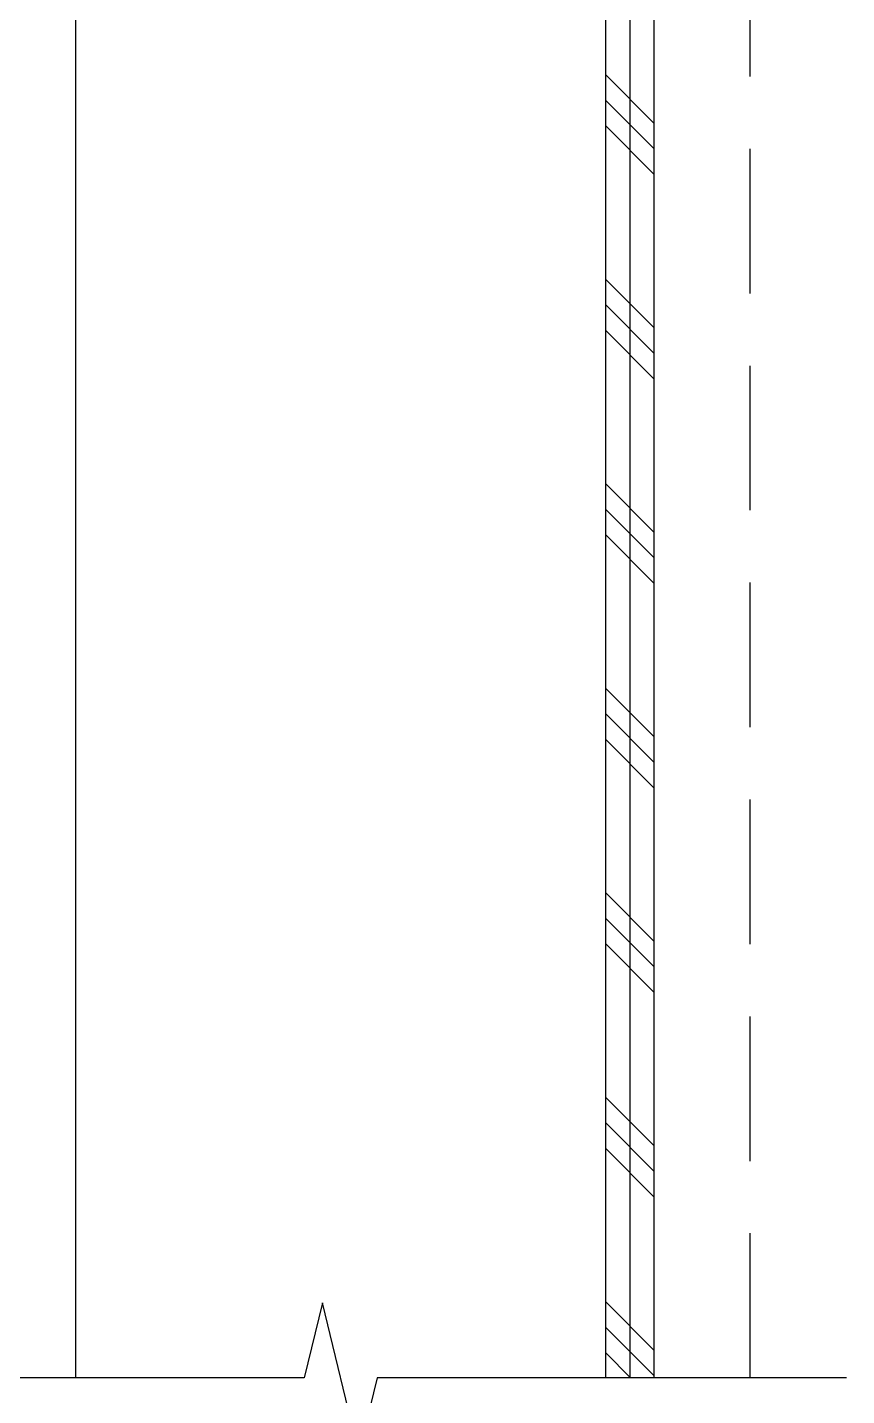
# Model space of a CAD drawing. Header units: inches. Extents: x -2661 to 42767, y -1222 to 9099.
# Drawn here: x 634.3 to 642.8, y 2492 to 2506.19 of the extents above; entities that cross this region are included whole.
import ezdxf

# ---------------------------------------------------------------- set-up
doc = ezdxf.new("R2010")
doc.units = ezdxf.units.IN
doc.header["$LTSCALE"] = 12
doc.header["$MEASUREMENT"] = 0
doc.linetypes.add('HIDDEN2', pattern=[0.1875, 0.125, -0.0625])
for name, color, linetype in [('S-ARCH-FINISHES', 1, 'HIDDEN2'), ('S-BREAK', 2, 'CONTINUOUS'), ('S-WOOD', 3, 'CONTINUOUS')]:
    doc.layers.add(name, color=color, linetype=linetype)

msp = doc.modelspace()

# ---------------------------------------------------------------- hatches: boundary and pattern name
at = {"layer": 'S-WOOD'}
h = msp.add_hatch(dxfattribs=at)
h.set_pattern_fill('PLAST', color=1, scale=6, angle=-45, style=0)
h.set_pattern_definition([(315, (646.7332, 2505.0952), (1.06066, 1.06066), []), (315, (646.8658, 2505.2277), (1.06066, 1.06066), []), (315, (646.9984, 2505.3603), (1.06066, 1.06066), [])])
h.paths.add_polyline_path([(640.80007, 2525.3799), (640.80007, 2492.17972), (640.30007, 2492.17972), (640.30007, 2525.3799)])

# ---------------------------------------------------------------- linework, layer by layer
at = {"layer": 'S-ARCH-FINISHES'}
msp.add_line((641.80007, 2492.17972), (641.80007, 2525.1299), dxfattribs=at)
at = {"layer": 'S-BREAK'}
msp.add_lwpolyline([(642.80007, 2492.17972), (637.92864, 2492.17972), (637.73935, 2491.40137), (637.36078, 2492.95807), (637.17149, 2492.17972), (632.80007, 2492.17972)], dxfattribs=at)
at = {"layer": 'S-WOOD', "color": 1}
msp.add_line((640.55007, 2525.3799), (640.55007, 2492.17972), dxfattribs=at)
at = {"layer": 'S-WOOD'}
msp.add_lwpolyline([(640.80007, 2525.3799), (640.80007, 2492.17972), (640.30007, 2492.17972), (640.30007, 2525.3799)], close=True, dxfattribs=at)
msp.add_lwpolyline([(640.30007, 2492.17972), (640.30007, 2522.6299), (634.80007, 2522.6299), (634.80007, 2492.17972)], dxfattribs=at)

doc.saveas('drawing.dxf')
